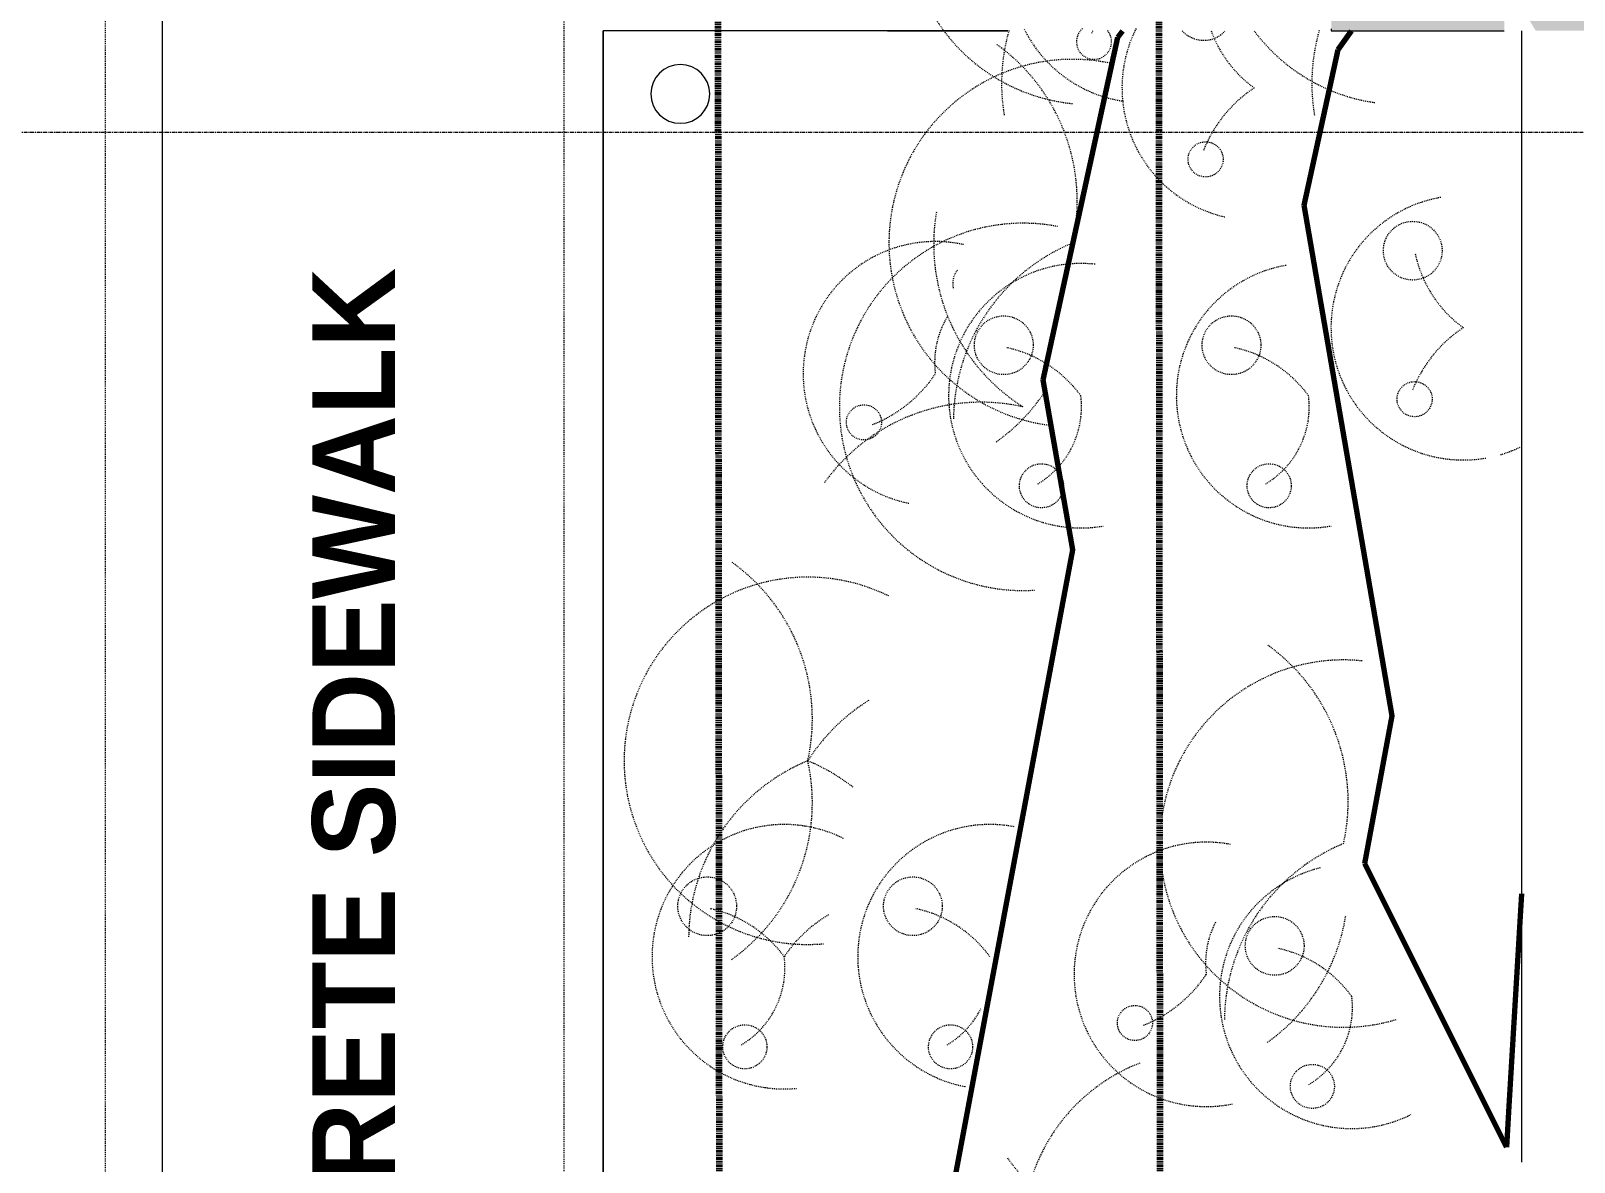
# Model space of a CAD drawing. Header units: inches. Extents: x -4294 to -464, y 9706 to 12475.
# Drawn here: x -4082.1 to -3872, y 11145 to 11299 of the extents above; entities that cross this region are included whole.
import ezdxf

# ---------------------------------------------------------------- set-up
doc = ezdxf.new("R2010")
doc.units = ezdxf.units.IN
doc.header["$MEASUREMENT"] = 0
for name, pattern in [('Aligning Line 1_8_', [0.25, 0.125, -0.125]), ('Dash', [0.25, 0.125, -0.125]), ('Double Dash 3_8_', [1, 0.375, -0.125, 0.125, -0.125, 0.125, -0.125]), ('Grid Line 1_2_', [0.875, 0.5, -0.125, 0.125, -0.125])]:
    doc.linetypes.add(name, pattern=pattern)
for name, color, linetype, lineweight in [('0-1', 7, 'Continuous', 5), ('0-4', 7, 'Continuous', 9), ('0-5', 50, 'Continuous', 13), ('0-6', 147, 'Aligning Line 1_8_', 9), ('A-ANNO-NOTE', 131, 'Continuous', 9), ('A-DETL-GENF-HDLN-1', 9, 'Dash', 9), ('A-FLOR-2', 50, 'Continuous', 13), ('A-FLOR-PATT-5', 55, 'Continuous', 9), ('C-BLDG-PADS-1', 7, 'Continuous', 9), ('C-PROP-LINE-1', 170, 'Double Dash 3_8_', 140), ('C-TOPO', 7, 'Continuous', 9), ('C-TOPO-MAJR-1', 130, 'Continuous', 70), ('E-LITE-EQPM-1', 7, 'Continuous', 9), ('G-ANNO-SYMB-1', 147, 'Aligning Line 1_8_', 9), ('S-GRID-1', 1, 'Grid Line 1_2_', 9)]:
    doc.layers.add(name, color=color, linetype=linetype, lineweight=lineweight)
doc.styles.add('Century Gothic_B', font='GOTHICB.TTF', dxfattribs={"height": 11.25})

# ---------------------------------------------------------------- blocks, each defined once
blk = doc.blocks.new('CTR - 1st Phase - Unit Layouts_rvt-1-FLOOR PLAN - 1ST FLOOR')
at = {"layer": 'G-ANNO-SYMB-1'}
blk.add_line((-4009.53, 9846.28), (-4009.53, 12240.75), dxfattribs=at)
blk = doc.blocks.new('fountain grass 26747 - fountain grass 26747-V128-FLOOR PLAN - 1ST FLOOR')
at = {"layer": 'A-DETL-GENF-HDLN-1'}
for centre, radius, start, end in [((0, 0), 25, 0, 21.922), ((0, 0), 25, 201.1765, 0), ((-25.61, -5.7), 26.24, 305.4534, 12.5466), ((22.14, 14.08), 26.24, 212.4534, 279.5466)]:
    blk.add_arc(centre, radius, start, end, dxfattribs=at)
blk = doc.blocks.new('lupin 26755 - lupin 26755-V140-FLOOR PLAN - 1ST FLOOR')
at = {"layer": 'A-DETL-GENF-HDLN-1'}
for centre, radius in [((-10.49, -6.87), 4), ((9.72, -6.62), 2.39)]:
    blk.add_circle(centre, radius, dxfattribs=at)
for centre, radius, start, end in [((0, 0), 18, 16.391, 26.194), ((0, 0), 18, 0, 9.7908), ((0, 0), 18, 189.8086, 0), ((-13.57, 9.88), 16.78, 282.0514, 323.9486), ((15.36, 10.23), 18.46, 213.6663, 248.3337)]:
    blk.add_arc(centre, radius, start, end, dxfattribs=at)
blk = doc.blocks.new('hydrangea 26752 - hydrangea 26752-V159-FLOOR PLAN - 1ST FLOOR')
at = {"layer": 'A-DETL-GENF-HDLN-1'}
for centre, radius, start, end in [((0, 0), 18, 296.3753, 351.7583), ((9.72, -6.62), 2.39, 221.5508, 19), ((9.72, -6.62), 2.39, 19, 130.8242), ((0, 0), 18, 204.2169, 291.2256), ((-10.49, -6.87), 4, 186.8601, 337), ((-10.49, -6.87), 4, 337, 353.098), ((15.36, 10.23), 18.46, 247.2113, 248.3337)]:
    blk.add_arc(centre, radius, start, end, dxfattribs=at)
blk = doc.blocks.new('hydrangea 26752 - hydrangea 26752-V160-FLOOR PLAN - 1ST FLOOR')
at = {"layer": 'A-DETL-GENF-HDLN-1'}
blk.add_circle((9.72, -6.62), 2.39, dxfattribs=at)
for centre, radius, start, end in [((-13.57, 9.88), 16.78, 290.2307, 323.9486), ((15.36, 10.23), 18.46, 213.6663, 248.3337), ((0, 0), 18, 243.3402, 347.5862), ((-10.49, -6.87), 4, 337, 46.0447), ((-10.49, -6.87), 4, 313.1035, 337), ((0, 0), 18, 220.0065, 237.9254)]:
    blk.add_arc(centre, radius, start, end, dxfattribs=at)
blk = doc.blocks.new('fountain grass 26747 - fountain grass 26747-V161-FLOOR PLAN - 1ST FLOOR')
at = {"layer": 'A-DETL-GENF-HDLN-1'}
for centre, radius, start, end in [((0, 0), 25, 306.7862, 351.7445), ((22.14, 14.08), 26.24, 254.0793, 279.5466), ((0, 0), 25, 235.4221, 302.0622), ((-25.61, -5.7), 26.24, 305.4534, 325.5666)]:
    blk.add_arc(centre, radius, start, end, dxfattribs=at)
blk = doc.blocks.new('fountain grass 26747 - fountain grass 26747-V162-FLOOR PLAN - 1ST FLOOR')
at = {"layer": 'A-DETL-GENF-HDLN-1'}
for centre, radius, start, end in [((0, 0), 25, 206.9718, 354.3661), ((-25.61, -5.7), 26.24, 305.4534, 347.656), ((22.14, 14.08), 26.24, 254.0793, 279.5466)]:
    blk.add_arc(centre, radius, start, end, dxfattribs=at)
blk = doc.blocks.new('fountain grass 26747 - fountain grass 26747-V214-FLOOR PLAN - 1ST FLOOR')
at = {"layer": 'A-DETL-GENF-HDLN-1'}
for centre, radius, start, end in [((-25.61, 5.7), 26.24, 347.4534, 54.5466), ((0, 0), 25, 360, 183.8343), ((22.14, -14.08), 26.24, 80.4534, 147.5466), ((0, 0), 25, 349.1481, 360)]:
    blk.add_arc(centre, radius, start, end, dxfattribs=at)
blk = doc.blocks.new('lupin 26755 - lupin 26755-V215-FLOOR PLAN - 1ST FLOOR')
at = {"layer": 'A-DETL-GENF-HDLN-1'}
for centre, radius in [((-10.49, 6.87), 4), ((-5.36, -12.26), 3)]:
    blk.add_circle(centre, radius, dxfattribs=at)
for centre, radius, start, end in [((0, 0), 18, 103.8096, 296.5643), ((-13.57, -9.88), 16.78, 36.0514, 77.9486), ((-12.13, -1.52), 12.23, 300.9755, 7.1395)]:
    blk.add_arc(centre, radius, start, end, dxfattribs=at)
blk = doc.blocks.new('fountain grass 26747 - fountain grass 26747-V216-FLOOR PLAN - 1ST FLOOR')
at = {"layer": 'A-DETL-GENF-HDLN-1'}
for centre, radius, start, end in [((-25.61, 5.7), 26.24, 347.4534, 54.5466), ((0, 0), 25, 84.1529, 286.9477), ((10.02, -24.25), 26.24, 112.4534, 179.5466), ((-25.61, -5.7), 26.24, 305.4534, 350.978)]:
    blk.add_arc(centre, radius, start, end, dxfattribs=at)
blk = doc.blocks.new('lupin 26755 - lupin 26755-V217-FLOOR PLAN - 1ST FLOOR')
at = {"layer": 'A-DETL-GENF-HDLN-1'}
blk.add_circle((9.72, 6.62), 2.39, dxfattribs=at)
for centre, radius, start, end in [((0, 0), 18, 360, 101.5395), ((15.36, -10.23), 18.46, 111.6663, 146.3337), ((0, 0), 18, 259.3914, 360), ((-12.13, -1.52), 12.23, 332.8623, 7.1395)]:
    blk.add_arc(centre, radius, start, end, dxfattribs=at)
blk = doc.blocks.new('lupin 26755 - lupin 26755-V218-FLOOR PLAN - 1ST FLOOR')
at = {"layer": 'A-DETL-GENF-HDLN-1'}
for centre, radius in [((-10.49, 6.87), 4), ((-5.36, -12.26), 3)]:
    blk.add_circle(centre, radius, dxfattribs=at)
for centre, radius, start, end in [((0, 0), 18, 83.8314, 279.7983), ((-13.57, -9.88), 16.78, 36.0514, 77.9486), ((-12.13, -1.52), 12.23, 300.9755, 7.1395)]:
    blk.add_arc(centre, radius, start, end, dxfattribs=at)
blk = doc.blocks.new('lupin 26755 - lupin 26755-V219-FLOOR PLAN - 1ST FLOOR')
at = {"layer": 'A-DETL-GENF-HDLN-1'}
for centre, radius in [((-10.49, 6.87), 4), ((-5.36, -12.26), 3)]:
    blk.add_circle(centre, radius, dxfattribs=at)
for centre, radius, start, end in [((0, 0), 18, 99.8036, 279.7983), ((-13.57, -9.88), 16.78, 36.0514, 77.9486), ((-12.13, -1.52), 12.23, 300.9755, 7.1395)]:
    blk.add_arc(centre, radius, start, end, dxfattribs=at)
blk = doc.blocks.new('fountain grass 26747 - fountain grass 26747-V220-FLOOR PLAN - 1ST FLOOR')
at = {"layer": 'A-DETL-GENF-HDLN-1'}
for centre, radius, start, end in [((-25.61, 5.7), 26.24, 347.4534, 54.5466), ((0, 0), 25, 77.701, 263.0539), ((10.02, -24.25), 26.24, 112.4534, 179.5466), ((-25.61, -5.7), 26.24, 305.4534, 326.4032)]:
    blk.add_arc(centre, radius, start, end, dxfattribs=at)
blk = doc.blocks.new('lupin 26755 - lupin 26755-V221-FLOOR PLAN - 1ST FLOOR')
at = {"layer": 'A-DETL-GENF-HDLN-1'}
blk.add_circle((9.72, 6.62), 2.39, dxfattribs=at)
for centre, radius, start, end in [((0, 0), 18, 360, 78.7141), ((15.36, -10.23), 18.46, 111.6663, 146.3337), ((0, 0), 18, 257.6875, 360), ((-12.13, -1.52), 12.23, 328.6148, 7.1395), ((-5.36, -12.26), 3, 321.7704, 360), ((-5.36, -12.26), 3, 360, 12.7682)]:
    blk.add_arc(centre, radius, start, end, dxfattribs=at)
blk = doc.blocks.new('fountain grass 26747 - fountain grass 26747-V222-FLOOR PLAN - 1ST FLOOR')
at = {"layer": 'A-DETL-GENF-HDLN-1'}
for centre, radius, start, end in [((-25.61, 5.7), 26.24, 347.4534, 54.5466), ((0, 0), 25, 63.8442, 274.9544), ((22.14, -14.08), 26.24, 121.8405, 147.5466), ((10.02, -24.25), 26.24, 112.4534, 179.5466), ((-25.61, -5.7), 26.24, 305.4534, 12.5466), ((-10.02, -24.25), 26.24, 51.867, 67.5466)]:
    blk.add_arc(centre, radius, start, end, dxfattribs=at)
blk = doc.blocks.new('lupin 26755 - lupin 26755-V223-FLOOR PLAN - 1ST FLOOR')
at = {"layer": 'A-DETL-GENF-HDLN-1'}
for centre, radius in [((-10.49, 6.87), 4), ((-5.36, -12.26), 3)]:
    blk.add_circle(centre, radius, dxfattribs=at)
for centre, radius, start, end in [((0, 0), 18, 63.4509, 275.3836), ((-13.57, -9.88), 16.78, 36.0514, 77.9486), ((15.36, -10.23), 18.46, 120.3221, 146.3337), ((-12.13, -1.52), 12.23, 300.9755, 7.1395)]:
    blk.add_arc(centre, radius, start, end, dxfattribs=at)
blk = doc.blocks.new('lupin 26755 - lupin 26755-V224-FLOOR PLAN - 1ST FLOOR')
at = {"layer": 'A-DETL-GENF-HDLN-1'}
for centre, radius in [((-10.49, 6.87), 4), ((-5.36, -12.26), 3)]:
    blk.add_circle(centre, radius, dxfattribs=at)
for centre, radius, start, end in [((0, 0), 18, 79.4037, 259.392), ((-13.57, -9.88), 16.78, 36.0514, 77.9486), ((-12.13, -1.52), 12.23, 300.9755, 332.8652)]:
    blk.add_arc(centre, radius, start, end, dxfattribs=at)
blk = doc.blocks.new('CTR  - Topography_rvt-1-FLOOR PLAN - 1ST FLOOR')
at = {"layer": 'C-BLDG-PADS-1'}
blk.add_line((-3879.22, 11299.01), (-3879.22, 11145.01), dxfattribs=at)
at = {"layer": 'C-TOPO'}
for p, q in [((-4064.23, 11476.2), (-4064.23, 11245.43)), ((-4064.23, 11476.2), (-4064.23, 11245.43)), ((-4004.23, 11242.03), (-4004.23, 11298.99)), ((-3965.52, 11298.99), (-4004.23, 11298.99)), ((-3965.52, 11298.99), (-4004.23, 11298.99)), ((-4004.23, 11298.99), (-4004.23, 11242.03)), ((-3949.12, 11298.99), (-3965.52, 11298.99)), ((-3965.52, 11298.99), (-3949.12, 11298.99)), ((-4064.23, 11245.43), (-4064.23, 11124.4)), ((-4064.23, 11245.43), (-4064.23, 11124.4)), ((-4004.23, 11104.3), (-4004.23, 11242.03)), ((-4004.23, 11242.03), (-4004.23, 11104.3))]:
    blk.add_line(p, q, dxfattribs=at)
at = {"layer": 'C-TOPO-MAJR-1'}
for p, q in [((-3944.32, 11251.52), (-3934.15, 11298.15)), ((-3934.15, 11298.15), (-3933.53, 11298.99)), ((-3904.19, 11296.48), (-3902.37, 11298.99)), ((-3908.81, 11275.29), (-3904.19, 11296.48)), ((-3881.25, 11147.05), (-3900.56, 11185.67))]:
    blk.add_line(p, q, dxfattribs=at)
at = {"layer": 'C-TOPO-MAJR-1', "flags": 128}
for points in [[(-3900.56, 11185.67), (-3896.8, 11205.76), (-3908.81, 11275.29)], [(-3959.12, 11127.88), (-3940.31, 11228.34), (-3944.32, 11251.52)], [(-3879.22, 11181.51), (-3880.92, 11152.64), (-3881.25, 11147.05)]]:
    blk.add_lwpolyline(points, dxfattribs=at)
at = {"layer": '0-4'}
for name, p, rotation in [('fountain grass 26747 - fountain grass 26747-V162-FLOOR PLAN - 1ST FLOOR', (-3937.83, 11313.98), 270), ('fountain grass 26747 - fountain grass 26747-V161-FLOOR PLAN - 1ST FLOOR', (-3895.6, 11313.98), 270), ('hydrangea 26752 - hydrangea 26752-V159-FLOOR PLAN - 1ST FLOOR', (-3930.78, 11307.24), 270), ('hydrangea 26752 - hydrangea 26752-V160-FLOOR PLAN - 1ST FLOOR', (-3915.6, 11291.23), 270), ('lupin 26755 - lupin 26755-V140-FLOOR PLAN - 1ST FLOOR', (-3887.15, 11258.59), 270), ('fountain grass 26747 - fountain grass 26747-V214-FLOOR PLAN - 1ST FLOOR', (-3947.07, 11247.82), 89.99999999999982), ('lupin 26755 - lupin 26755-V221-FLOOR PLAN - 1ST FLOOR', (-3959, 11252.33), 180), ('lupin 26755 - lupin 26755-V217-FLOOR PLAN - 1ST FLOOR', (-3922.12, 11170.57), 180), ('fountain grass 26747 - fountain grass 26747-V128-FLOOR PLAN - 1ST FLOOR', (-3922.12, 11135.19), 270)]:
    blk.add_blockref(name, p, dxfattribs=dict(at, rotation=rotation))
for name, p in [('fountain grass 26747 - fountain grass 26747-V220-FLOOR PLAN - 1ST FLOOR', (-3940.32, 11270.13)), ('lupin 26755 - lupin 26755-V218-FLOOR PLAN - 1ST FLOOR', (-3939.2, 11249.34)), ('lupin 26755 - lupin 26755-V219-FLOOR PLAN - 1ST FLOOR', (-3908.2, 11249.34)), ('fountain grass 26747 - fountain grass 26747-V222-FLOOR PLAN - 1ST FLOOR', (-3976.37, 11199.64)), ('fountain grass 26747 - fountain grass 26747-V216-FLOOR PLAN - 1ST FLOOR', (-3903.44, 11188.37)), ('lupin 26755 - lupin 26755-V223-FLOOR PLAN - 1ST FLOOR', (-3979.57, 11172.97)), ('lupin 26755 - lupin 26755-V224-FLOOR PLAN - 1ST FLOOR', (-3951.57, 11172.97)), ('lupin 26755 - lupin 26755-V215-FLOOR PLAN - 1ST FLOOR', (-3902.32, 11167.58))]:
    blk.add_blockref(name, p, dxfattribs=at)
blk = doc.blocks.new('Pathway_Cooper_McGraw-Edison _BSC-BRC_Round - Pathway_Cooper_McGraw-Edison _BSC-BRC_Round-2028611-FLOOR PLAN - 1ST FLOOR')
at = {"layer": 'E-LITE-EQPM-1'}
for start, end in [(360, 180), (180, 360)]:
    blk.add_arc((0, 0), 4, start, end, dxfattribs=at)
blk = doc.blocks.new('Family - ___-1878357-FLOOR PLAN - 1ST FLOOR')
at = {"layer": 'C-PROP-LINE-1'}
for p, q in [((-3989.61, 12268.69), (-3987.01, 9767.34)), ((-3929.52, 12184.69), (-3927.1, 9853.17))]:
    blk.add_line(p, q, dxfattribs=at)
blk = doc.blocks.new('CTR - 1st Phase - Shell_rvt-1-FLOOR PLAN - 1ST FLOOR')
at = {"layer": 'A-FLOR-PATT-5'}
h = blk.add_hatch(dxfattribs=at)
h.set_pattern_fill('FP_30', color=256, style=0, pattern_type=2)
h.set_pattern_definition([(50, (0, 0), (34.4287, -3.01202), [3.6, -39.6]), (355, (0, 0), (-6.6596, 36.10481), [2.88, -31.68]), (100.451, (2.87, -0.25), (27.76876, 33.0931), [3.06, -33.655]), (46.184, (0, 9.6), (51.22752, -7.94535), [5.4, -59.4]), (96.636, (4.27, 8.94), (44.86319, 46.7577), [4.589, -50.482]), (351.184, (0, 9.6), (44.86417, 46.75745), [4.32, -47.52]), (21, (4.8, 7.2), (28.65176, -19.325734), [3.6, -39.6]), (326, (4.8, 7.2), (11.67934, 34.80662), [2.88, -31.68]), (71.451, (7.188, 5.59), (40.33096, 15.48132), [3.06, -33.655]), (37.5, (0, 0), (0.583112, 15.978979), [1.584, -29.712, 1.584, -30.576, -31.8]), (37.5, (0, 0), (0.583112, 15.978979), [-63.456, 1.584, -30.216]), (7.5, (0, 0), (12.62689, 18.932107), [1.584, -16.752, 1.584, -28.992, -12.12]), (7.5, (0, 0), (12.62689, 18.932107), [-48.912, 1.584, -10.536]), (327.5, (-10.704, 0), (25.622992, -1.082799), [1.584, -10.416, 1.584, -35.856, -49.68]), (327.5, (-10.704, 0), (25.622992, -1.082799), [-49.44, 1.584, -48.096]), (317.5, (-15.504, 0), (27.99243, 4.80496), [1.584, -14.016, 1.584, -23.28, -35.28]), (317.5, (-15.504, 0), (27.99243, 4.80496), [-40.464, 1.584, -33.696])])
h.paths.add_polyline_path([(-2628.32, 10021.59), (-2628.32, 10085.8), (-2636.32, 10085.8), (-2636.32, 10021.59), (-2631.9, 10021.59)], flags=0)
h.paths.add_polyline_path([(-2532.32, 10021.59), (-2526.14, 10021.59), (-2526.14, 10022.31), (-2532.32, 10022.31)], flags=0)
h.paths.add_polyline_path([(-3822.82, 11185.56), (-3822.82, 11276.16), (-3826.41, 11276.16), (-3826.41, 11280.16), (-3822.82, 11280.16), (-3822.82, 11399.98), (-3827.14, 11399.98), (-3827.14, 11397.98), (-3828.64, 11397.98), (-3828.64, 11395.98), (-3827.14, 11395.98), (-3827.14, 11185.56), (-3824.32, 11185.56)], flags=0)
h.paths.add_polyline_path([(-3322.03, 11279.79), (-3247.23, 11279.79), (-3247.23, 11281.29), (-2949.61, 11281.29), (-2949.61, 11285.29), (-3367.87, 11285.29), (-3367.87, 11284.3), (-3371.87, 11284.3), (-3371.87, 11285.29), (-3399.86, 11285.29), (-3399.82, 11281.29), (-3322.03, 11281.29)], flags=0)
h.paths.add_polyline_path([(-3367.87, 11281.54), (-3371.87, 11281.54), (-3371.87, 11283.54), (-3367.87, 11283.54)], flags=0)
h.paths.add_polyline_path([(-3831.14, 11298.99), (-3831.14, 11395.18), (-3834.82, 11395.18), (-3834.82, 11403.18), (-3830.82, 11403.18), (-3830.82, 11434.99), (-3905.12, 11434.99), (-3905.12, 11298.99), (-3881.57, 11299.01), (-3881.57, 11303.53), (-3880.19, 11303.85), (-3877.27, 11299.01), (-3831.22, 11299.01), (-3831.22, 11298.99)], flags=0)
h.paths.add_polyline_path([(-3830.07, 11395.98), (-3829.64, 11395.98), (-3829.64, 11397.98), (-3830.82, 11397.98), (-3830.82, 11395.98)], flags=0)
h.paths.add_polyline_path([(-2528.32, 12076.46), (-2526.14, 12076.46), (-2526.14, 12077.19), (-2528.32, 12077.19)], flags=0)
h.paths.add_polyline_path([(-3842.65, 12086.19), (-3830.82, 12086.19), (-3830.82, 12088.59), (-3847.52, 12088.59), (-3847.52, 12086.19)], flags=0)
at = {"layer": 'A-FLOR-2'}
for p, q in [((-3905.12, 11299.26), (-3905.12, 11298.99)), ((-3905.12, 11298.99), (-3881.57, 11298.99))]:
    blk.add_line(p, q, dxfattribs=at)
at = {"layer": 'G-ANNO-SYMB-1'}
blk.add_line((-4071.96, 9706.24), (-4071.96, 12363.36), dxfattribs=at)
at = {"layer": 'S-GRID-1'}
blk.add_line((-464.45, 11285.19), (-4232.19, 11285.19), dxfattribs=at)
at = {"layer": '0-5'}
blk.add_blockref('Pathway_Cooper_McGraw-Edison _BSC-BRC_Round - Pathway_Cooper_McGraw-Edison _BSC-BRC_Round-2028611-FLOOR PLAN - 1ST FLOOR', (-3993.72, 11290.42), dxfattribs=at)
at = {"layer": '0-6'}
blk.add_blockref('Family - ___-1878357-FLOOR PLAN - 1ST FLOOR', (0, 0), dxfattribs=at)

msp = doc.modelspace()

# ---------------------------------------------------------------- block references
at = {"layer": '0-1'}
for name in ['CTR - 1st Phase - Shell_rvt-1-FLOOR PLAN - 1ST FLOOR', 'CTR  - Topography_rvt-1-FLOOR PLAN - 1ST FLOOR', 'CTR - 1st Phase - Unit Layouts_rvt-1-FLOOR PLAN - 1ST FLOOR']:
    msp.add_blockref(name, (0, 0), dxfattribs=at)

# ---------------------------------------------------------------- texts
at = {"layer": 'A-ANNO-NOTE', "insert": (-4043.82685, 11097.91876), "char_height": 11.25, "width": 197.7075, "attachment_point": 1, "rotation": 90, "style": 'Century Gothic_B'}
msp.add_mtext('CONCRETE SIDEWALK', dxfattribs=at)

doc.saveas('drawing.dxf')
